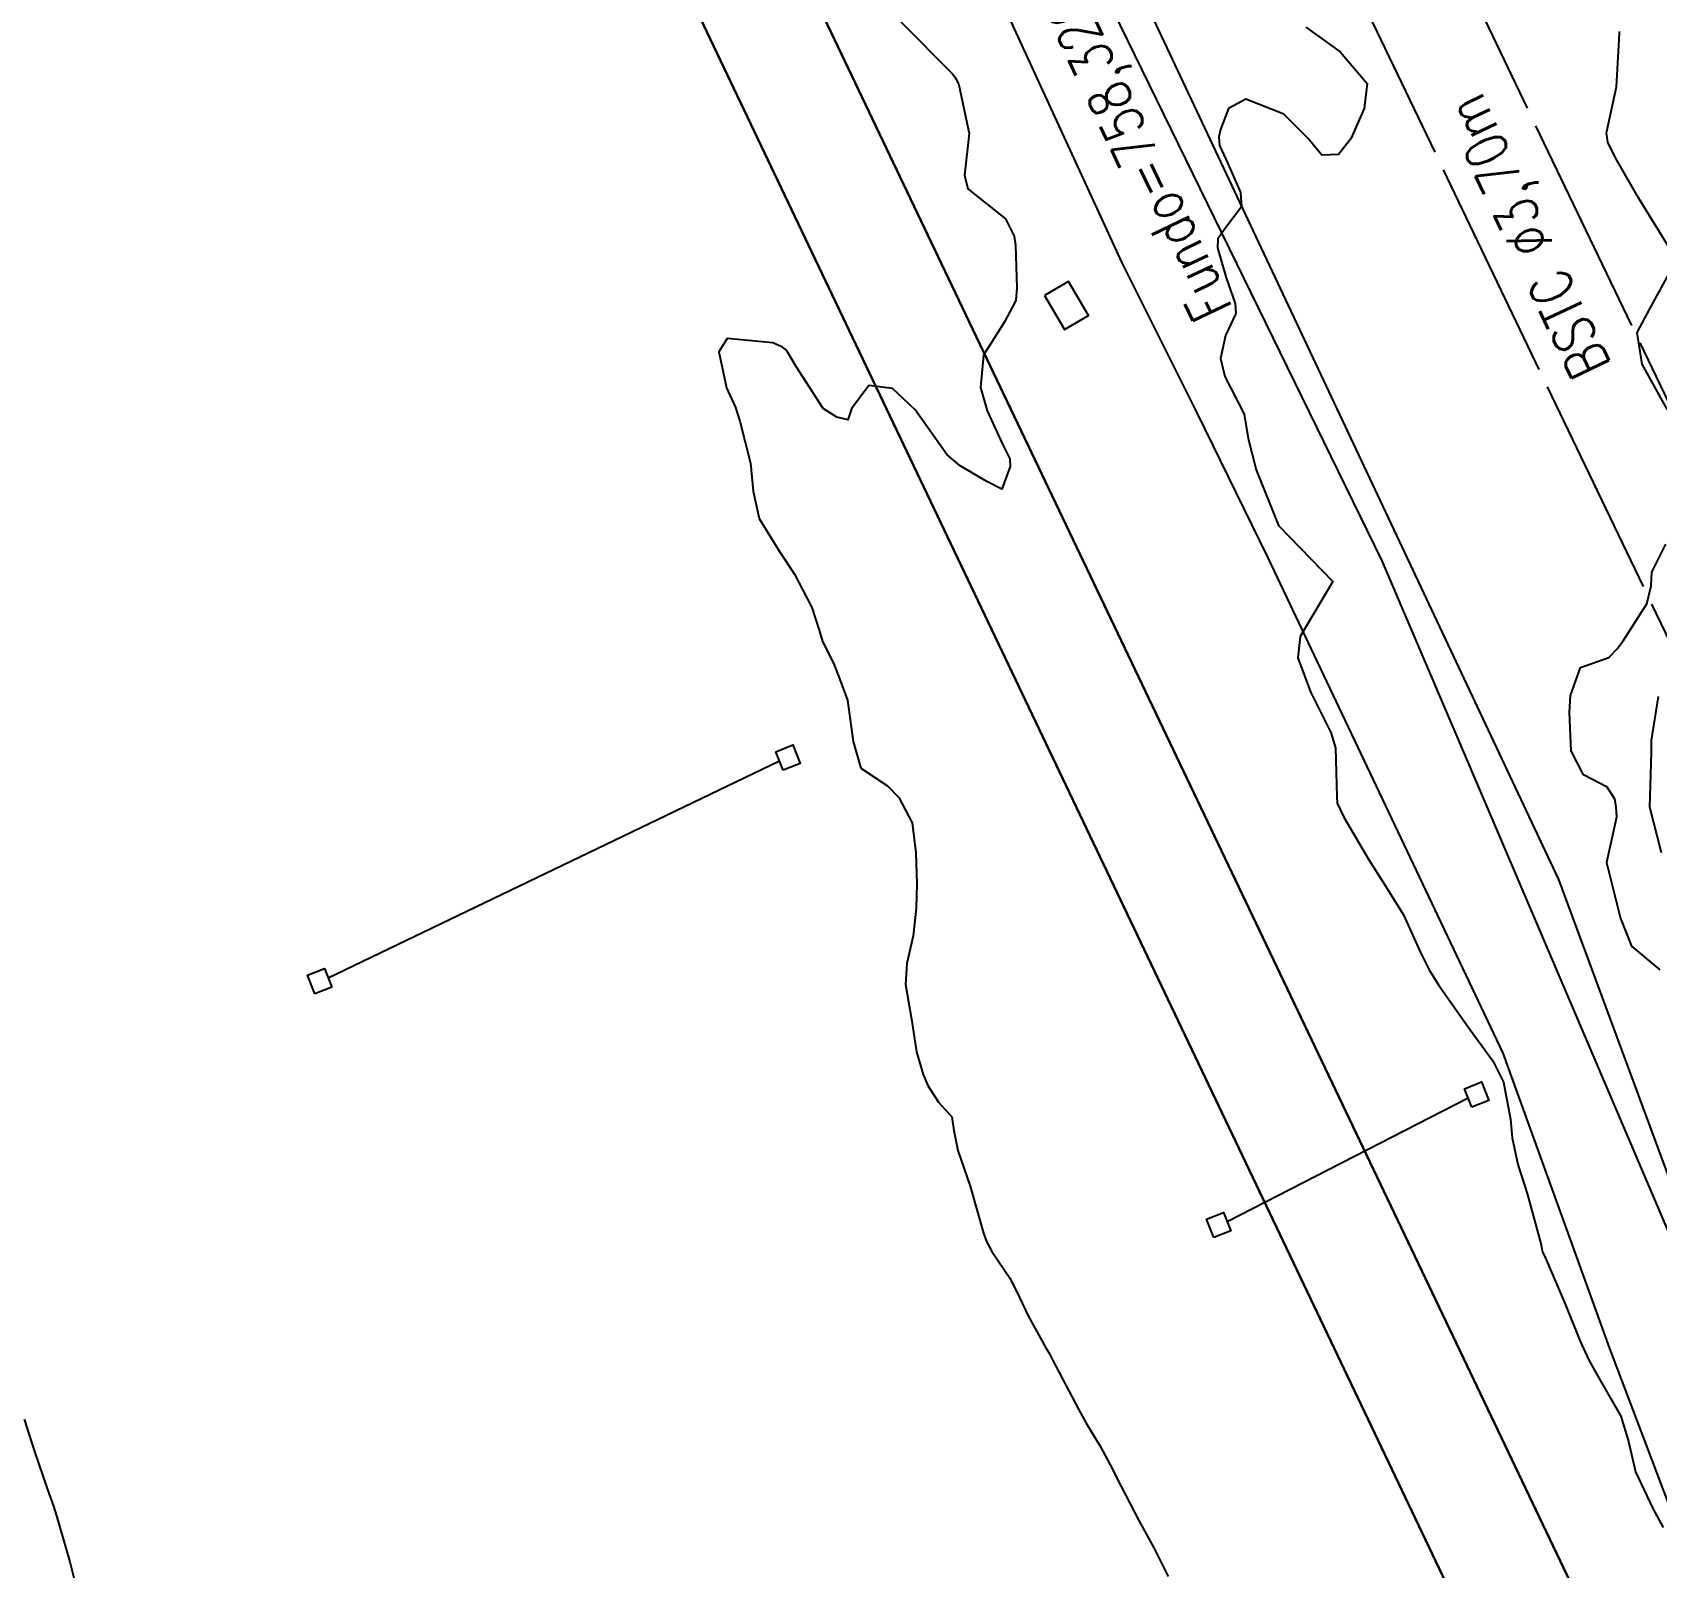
# Model space of a CAD drawing. Header units: metres. Extents: x 318500 to 325275, y 7408834 to 7428799.
# Drawn here: x 321730.8 to 321789.5, y 7423214.1 to 7423269.6 of the extents above; entities that cross this region are included whole.
import ezdxf

# ---------------------------------------------------------------- set-up
doc = ezdxf.new("R2010")
doc.units = ezdxf.units.M
doc.header["$MEASUREMENT"] = 0
doc.linetypes.add('TRACEJADO', pattern=[8.7, 8, -0.7])
for name, color, linetype in [('Armário', 45, 'Continuous'), ('BUEIRO', 151, 'Continuous'), ('Curvas de Nivel 1m', 11, 'Continuous'), ('Curvas de Nivel 5m', 15, 'Continuous'), ('Divisas', 45, 'Continuous'), ('Linha Férrea', 20, 'Continuous'), ('Pórticos', 45, 'Continuous'), ('TEXTO', 45, 'Continuous'), ('Vias Primárias', 230, 'Continuous'), ('Vias Secundárias', 230, 'Continuous')]:
    doc.layers.add(name, color=color, linetype=linetype)
doc.styles.add('ROMANS', font='romans', dxfattribs={"height": 0.2})

msp = doc.modelspace()

# ---------------------------------------------------------------- linework, layer by layer
at = {"layer": 'Armário'}
msp.add_lwpolyline([(321767.416, 7423260.066), (321768.138, 7423258.841), (321768.998, 7423259.349), (321768.276, 7423260.573)], close=True, dxfattribs=at)
at = {"layer": 'BUEIRO', "linetype": 'TRACEJADO', "flags": 128}
for points in [[(321781.392, 7423274.044), (321809.101, 7423216.288)], [(321778.05, 7423272.458), (321805.759, 7423214.701)]]:
    msp.add_lwpolyline(points, dxfattribs=at)
at = {"layer": 'Curvas de Nivel 1m', "flags": 128}
for points, elevation in [([(321762.221, 7423269.949), (321764.072, 7423268.09), (321764.191, 7423267.928), (321764.31, 7423267.683), (321764.685, 7423265.92), (321764.52, 7423264.418), (321764.646, 7423263.921), (321766.004, 7423262.841), (321766.312, 7423262.213), (321766.363, 7423261.894), (321766.415, 7423260.342), (321766.369, 7423259.894), (321765.952, 7423259.096), (321765.204, 7423257.911), (321765.093, 7423256.742), (321765.335, 7423255.909), (321765.892, 7423254.707), (321766.162, 7423254.174), (321766.167, 7423253.896), (321765.872, 7423253.072), (321765.323, 7423253.357), (321764.362, 7423253.923), (321763.886, 7423254.324), (321762.741, 7423255.942), (321761.921, 7423256.708), (321761.062, 7423256.824), (321760.434, 7423255.972), (321760.303, 7423255.575), (321759.905, 7423255.68), (321759.41, 7423255.988), (321758.45, 7423257.484), (321758.137, 7423258.007), (321758.051, 7423258.118), (321757.942, 7423258.204), (321757.595, 7423258.362), (321755.945, 7423258.514), (321755.64, 7423258.035), (321755.921, 7423256.737), (321756.251, 7423256.027), (321756.398, 7423255.529), (321756.788, 7423254.021), (321756.889, 7423253.001), (321757.098, 7423252.018), (321757.842, 7423250.825), (321758.373, 7423250.002), (321759.003, 7423248.801), (321759.266, 7423247.988), (321759.388, 7423247.578), (321759.788, 7423246.795), (321760.011, 7423246.206), (321760.1, 7423245.975), (321760.29, 7423245.454), (321760.499, 7423243.969), (321760.775, 7423242.999), (321761.734, 7423242.361), (321762.146, 7423241.946), (321762.629, 7423241.029), (321762.765, 7423239.939), (321762.794, 7423238.828), (321762.77, 7423237.939), (321762.66, 7423236.94), (321762.433, 7423235.942), (321762.394, 7423235.187), (321762.606, 7423233.94), (321762.788, 7423232.752), (321763.025, 7423231.936), (321763.191, 7423231.539), (321763.58, 7423230.941), (321764.063, 7423230.403), (321764.139, 7423229.914), (321764.278, 7423229.194), (321764.73, 7423227.908), (321765.21, 7423226.208), (321765.31, 7423225.902), (321765.506, 7423225.546), (321766.175, 7423224.568), (321766.507, 7423223.885), (321766.823, 7423223.223), (321767.463, 7423222.067), (321767.575, 7423221.868), (321767.709, 7423221.613), (321768.633, 7423219.852), (321768.917, 7423219.34), (321769.417, 7423218.508), (321769.787, 7423217.836), (321770.177, 7423217.054), (321770.819, 7423215.826), (321771.365, 7423214.845), (321771.882, 7423213.812)], 764), ([(321776.854, 7423269.759), (321778.087, 7423268.87), (321779.073, 7423267.725), (321778.957, 7423266.826), (321778.472, 7423265.734), (321778.034, 7423265.165), (321777.426, 7423265.142), (321776.927, 7423265.757), (321776.053, 7423266.621), (321774.688, 7423267.156), (321774.055, 7423266.823), (321773.768, 7423266.07), (321773.714, 7423265.795), (321773.732, 7423265.49), (321774.03, 7423264.836), (321774.497, 7423263.785), (321774.527, 7423263.27), (321774.002, 7423262.579), (321773.677, 7423262.112), (321773.659, 7423261.795), (321773.974, 7423260.712), (321774.303, 7423259.787), (321774.321, 7423259.422), (321773.948, 7423258.623), (321773.773, 7423257.793), (321773.93, 7423257.144), (321774.626, 7423255.783), (321774.772, 7423254.91), (321775.06, 7423253.778), (321775.86, 7423251.77), (321777.83, 7423249.74), (321776.642, 7423247.758), (321776.567, 7423246.99), (321777.018, 7423245.751), (321777.758, 7423244.29), (321777.918, 7423243.737), (321777.969, 7423241.973), (321777.988, 7423241.736), (321778.225, 7423241.23), (321779.119, 7423239.719), (321779.687, 7423238.828), (321780.376, 7423237.703), (321780.988, 7423236.366), (321781.32, 7423235.693), (321781.642, 7423235.169), (321782.7, 7423233.674), (321783.602, 7423232.428), (321783.997, 7423231.654), (321784.251, 7423230.324), (321784.303, 7423229.649), (321784.512, 7423228.689), (321784.853, 7423227.64), (321785.357, 7423225.788), (321785.381, 7423225.632), (321785.407, 7423225.529), (321785.507, 7423225.302), (321786.239, 7423223.623), (321786.757, 7423222.331), (321787.08, 7423221.614), (321787.45, 7423220.954), (321788.229, 7423219.598), (321788.514, 7423218.687), (321788.767, 7423217.59), (321789.39, 7423216.258), (321789.762, 7423215.574)], 763), ([(321789.993, 7423261.785), (321788.873, 7423263.597), (321788.041, 7423265.042), (321787.761, 7423265.613), (321787.716, 7423265.951), (321788.07, 7423267.61), (321788.179, 7423269.529), (321788.18, 7423269.609)], 763), ([(321789.915, 7423255.945), (321789.007, 7423257.594), (321788.819, 7423258.736), (321789.282, 7423259.59), (321789.983, 7423260.862)], 763), ([(321789.651, 7423235.722), (321788.635, 7423236.57), (321788.215, 7423237.602), (321787.73, 7423239.579), (321787.732, 7423239.61), (321788.086, 7423241.243), (321788.062, 7423241.605), (321788.011, 7423241.884), (321787.737, 7423242.318), (321786.88, 7423242.757), (321786.441, 7423243.623), (321786.379, 7423245.016), (321786.416, 7423245.624), (321786.779, 7423246.637), (321787.801, 7423247), (321788.103, 7423247.308), (321788.316, 7423247.602), (321789.17, 7423248.936), (321789.327, 7423249.588), (321789.349, 7423250.076), (321789.853, 7423251.089)], 763), ([(321789.705, 7423239.939), (321789.284, 7423241.587), (321789.324, 7423243.164), (321789.342, 7423243.586), (321789.346, 7423243.996), (321789.598, 7423245.583)], 764)]:
    msp.add_lwpolyline(points, dxfattribs=dict(at, elevation=elevation))
at = {"layer": 'Curvas de Nivel 5m', "elevation": 765, "flags": 128}
msp.add_lwpolyline([(321730.549, 7423219.491), (321730.908, 7423218.358), (321731.389, 7423216.953), (321731.609, 7423216.347), (321731.72, 7423216), (321732.2, 7423214.337), (321732.425, 7423213.418)], dxfattribs=at)
at = {"layer": 'Divisas'}
msp.add_lwpolyline([(321699.975, 7423500), (321712.665, 7423468.347), (321723.801, 7423432.874), (321724.413, 7423395.488), (321725.845, 7423368.649), (321726.385, 7423366.137), (321737.835, 7423342.928), (321743.539, 7423327.108), (321746.105, 7423320.609), (321751.902, 7423311.465), (321754.994, 7423306.875), (321762.06, 7423289.76), (321785.977, 7423238.984), (321793.165, 7423219.545), (321800.721, 7423203.22), (321815.249, 7423176.269), (321835.723, 7423152.496), (321873.042, 7423110.787), (321868.797, 7423088.304), (321867.014, 7423069.92), (321867.801, 7423064.364), (321869.121, 7423060.597)], dxfattribs=at)
at = {"layer": 'Linha Férrea'}
for points in [[(321625.181, 7423540.483), (321646.79, 7423496.959), (321893.02, 7422980.599), (321927.568, 7422912.57), (321960.071, 7422844.091), (321960.071, 7422844.091), (322054.8, 7422642.247, -0.028698), (322111.168, 7422494.248), (322140.246, 7422392.292, 0.177815), (322346.493, 7422099.021)], [(322346.493, 7422099.021, -0.177815), (322140.246, 7422392.292), (322111.168, 7422494.248, 0.028698), (322054.8, 7422642.247), (321960.071, 7422844.091), (321960.071, 7422844.091), (321927.568, 7422912.57), (321893.02, 7422980.599), (321646.79, 7423496.959), (321625.181, 7423540.483, -0.08675)], [(321634.288, 7423531.029), (321649.189, 7423501.212), (321891.508, 7422993.323), (321931.636, 7422913.121), (321963.221, 7422846.706), (322059.233, 7422642.556), (322059.233, 7422642.556, -0.026965), (322115.311, 7422495.115), (322143.825, 7422393.254, 0.177055), (322348.62, 7422102.056)], [(322348.62, 7422102.056, -0.177055), (322143.825, 7422393.254), (322115.311, 7422495.115, 0.026965), (322059.233, 7422642.556), (322059.233, 7422642.556), (321963.221, 7422846.706), (321931.636, 7422913.121), (321891.508, 7422993.323), (321649.189, 7423501.212), (321634.288, 7423531.029, -0.065289)]]:
    msp.add_lwpolyline(points, format="xyb", dxfattribs=at)
at = {"layer": 'Pórticos'}
for points in [[(321757.969, 7423242.927), (321757.706, 7423243.594), (321758.32, 7423243.837), (321758.584, 7423243.17)], [(321741.043, 7423234.853), (321740.78, 7423235.52), (321741.394, 7423235.763), (321741.658, 7423235.096)], [(321782.845, 7423230.756), (321782.582, 7423231.423), (321783.196, 7423231.666), (321783.46, 7423230.999)], [(321773.53, 7423226.048), (321773.266, 7423226.715), (321773.88, 7423226.958), (321774.144, 7423226.291)]]:
    msp.add_lwpolyline(points, close=True, dxfattribs=at)
for points in [[(321741.526, 7423235.43), (321757.838, 7423243.26)], [(321774.012, 7423226.624), (321782.714, 7423231.09)]]:
    msp.add_lwpolyline(points, dxfattribs=at)
at = {"layer": 'Vias Primárias'}
for points in [[(323715.644, 7420145.548, 0), (323709.04, 7420132.939)], [(323831.088, 7420001.787, 0), (323833.844, 7420008.443, 0.220888)]]:
    msp.add_lwpolyline(points, format="xyb", dxfattribs=at)
at = {"layer": 'Vias Secundárias'}
for points in [[(321790.711, 7423224.487), (321779.605, 7423250.489), (321766.203, 7423277.906), (321756.955, 7423298.151), (321752.09, 7423308.68), (321749.072, 7423313.794), (321745.137, 7423320.481), (321741.848, 7423328.899), (321738.437, 7423338.208), (321735.022, 7423347.143), (321729.245, 7423358.96), (321725.834, 7423365.909), (321724.522, 7423368.794), (321723.209, 7423373.813), (321722.815, 7423375.124), (321722.422, 7423402.135), (321722.027, 7423417.12), (321721.239, 7423428.807), (321720.403, 7423434.319), (321719.136, 7423439.576), (321714.806, 7423453.999), (321706.795, 7423478.95), (321698.916, 7423500)], [(321718.118, 7423387.052), (321718.374, 7423374.834), (321719.145, 7423372.522), (321720.687, 7423368.025), (321728.924, 7423351.938), (321732.522, 7423343.459), (321736.258, 7423333.801), (321738.957, 7423326.479), (321742.695, 7423318.224), (321747.322, 7423310.002), (321751.692, 7423301.909), (321757.736, 7423288.143), (321762.62, 7423277.738), (321770.204, 7423261.255), (321772.903, 7423255.859), (321775.474, 7423250.593), (321783.971, 7423232.702), (321787.826, 7423222.04), (321791.05, 7423213.525)]]:
    msp.add_lwpolyline(points, dxfattribs=at)

# ---------------------------------------------------------------- texts
at = {"layer": 'TEXTO', "style": 'ROMANS', "width": 0.8}
for s, rotation, p in [('Fundo=758,329 (SEÇÃO MONTANTE)', 115.51011, (321774.215, 7423259.616, 763)), ('BSTC Ø3,70m', 115.38373, (321787.891, 7423257.544, -625.6))]:
    msp.add_text(s, height=1.5, rotation=rotation, dxfattribs=at).set_placement(p)

doc.saveas('drawing.dxf')
